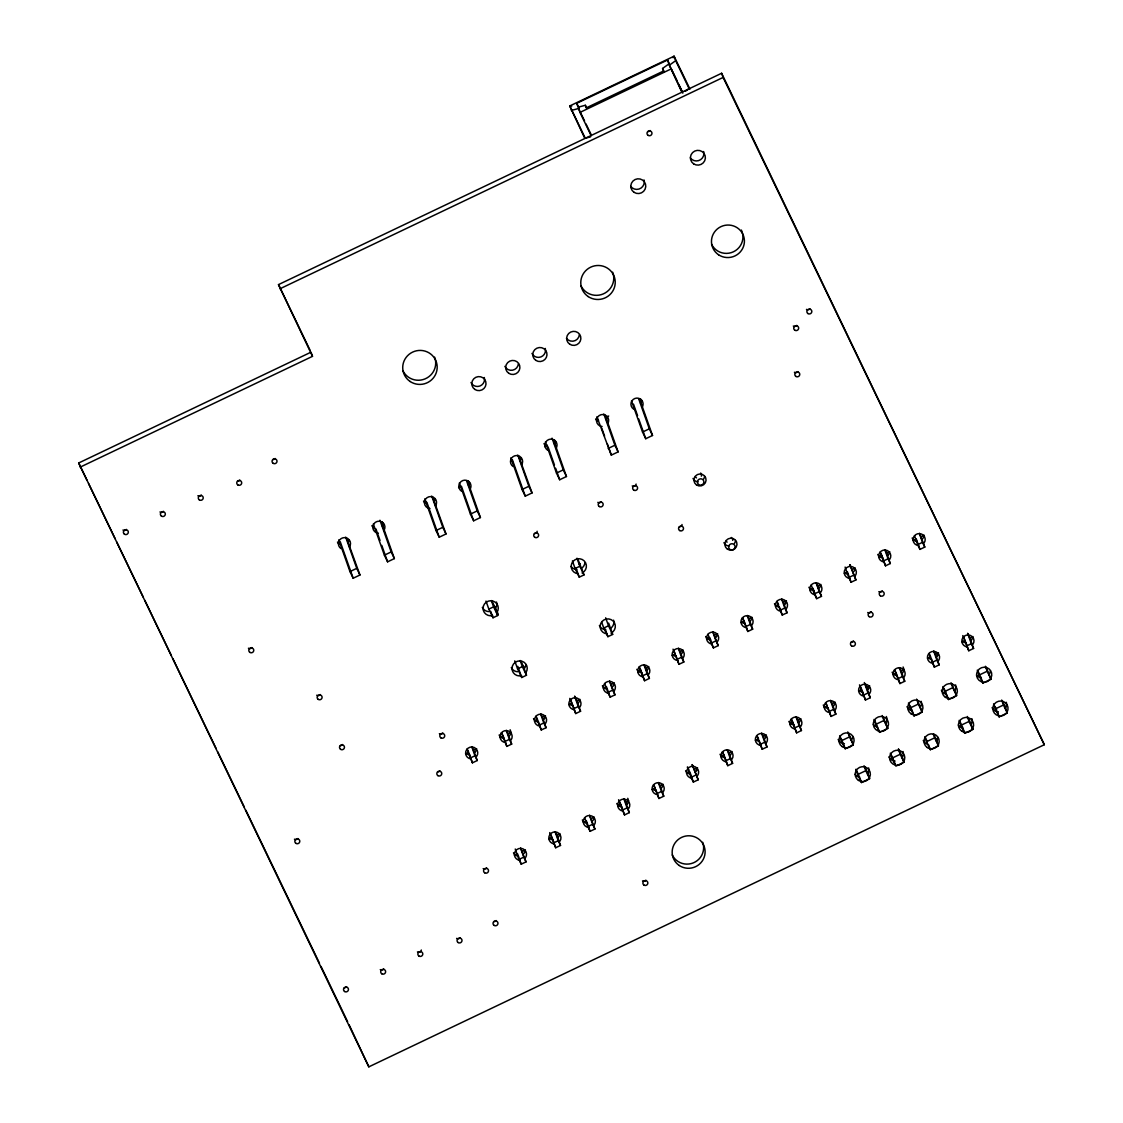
<?xml version="1.0" encoding="UTF-8"?>
<svg xmlns="http://www.w3.org/2000/svg" width="1123" height="1123" viewBox="0 0 1123 1123"><rect width="100%" height="100%" fill="white"/><g stroke="black" fill="none" stroke-linecap="round" stroke-linejoin="round"><path stroke-width="1.5" d="M673.112 57.778L674.039 56.15L689.957 89.138M585.35 105.281L586.276 107.878L663.511 71.044L662.584 68.447L668.901 63.913L667.525 59.996L576.731 103.302L578.106 107.204L585.35 105.281L586.852 108.412M681.956 92.395L669.364 65.204L675.681 60.67L674.095 56.192L569.754 105.955L584.788 138.368L590.572 136.824M685.339 91.328L689.129 88.605L675.681 60.67M591.161 135.686L579.959 112.412L670.754 69.121M312.489 356.342L278.49 284.61L721.626 73.262L1044.32 744.717L368.835 1066.85L78.68 462.985L311.015 352.173L312.489 356.342L80.154 467.14M279.964 288.779L723.114 77.431L721.626 73.262M458.605 487.607L461.413 486.259L473.639 520.791L480.419 517.549L467.505 481.107M544.641 446.575L547.462 445.227M596.889 416.773L611.319 455.124L618.099 451.895L605.873 417.377L608.694 416.029M346.446 537.819L359.95 575.004L353.169 578.233L349.969 571.593L356.749 568.35L345.687 537.117M381.455 522.139L394.37 558.594L387.589 561.823L384.389 555.169L391.169 551.94L379.939 520.244M432.495 496.787L445.999 533.972L439.219 537.201L436.019 530.547L442.799 527.319L431.737 496.085M473.639 520.791L470.439 514.137L477.219 510.909L466.55 480.784M518.545 455.756L532.049 492.927L525.269 496.169L522.069 489.516L528.849 486.287L517.787 455.054M553.555 440.062L566.469 476.517L559.689 479.746L556.489 473.092L563.269 469.863L552.039 438.167M608.119 448.47L614.899 445.241L603.837 414.008M639.605 399.03L652.519 435.485L645.739 438.714L642.538 432.06L649.319 428.832L638.65 398.721M494.513 606.392L497.742 615.502L492.997 617.762L488.842 609.115L493.573 606.855L491.425 600.777M577.938 559.324L584.002 574.906L579.257 577.166L575.102 568.519L579.847 566.259L576.997 558.215M523.262 666.121L526.49 675.232L521.746 677.506L517.577 668.859L522.321 666.585L520.174 660.506M608.245 623.265A5.559 1.011 -25.7 0 1 608.708 623.265L612.653 634.425L607.908 636.685L603.753 628.038L608.498 625.778L605.676 617.804M465.652 753.884L468.74 752.41L467.224 749.252M466.986 749.153L472.432 762.826L477.247 760.524L473.569 750.108L476.657 748.634M500.072 737.46L503.16 735.986L501.644 732.842M501.405 732.743L506.852 746.402L511.667 744.1L507.989 733.698L511.077 732.224M534.492 721.05L537.58 719.576L536.064 716.418M535.825 716.334L541.272 729.992L546.087 727.69L542.409 717.274L545.497 715.8M568.954 704.612L572.042 703.138L570.526 699.98M569.768 698.408L575.734 713.554L580.563 711.252L576.871 700.836L579.959 699.362M603.374 688.202L606.462 686.729L610.154 697.144L614.983 694.842L609.775 681.268M611.291 684.426L614.379 682.952M637.794 671.779L640.882 670.305L639.366 667.16M639.127 667.062L644.574 680.72L649.403 678.418L645.711 668.017L648.799 666.543M672.214 655.369L675.302 653.895L673.786 650.736M673.028 649.164L678.994 664.311L683.809 662.009L680.131 651.593L683.219 650.119M706.634 638.959L709.722 637.485L713.414 647.901L718.229 645.599L713.021 632.024M714.551 635.183L717.639 633.709M741.054 622.535L744.142 621.061L742.626 617.917M742.387 617.818L747.834 631.477L752.649 629.175L748.971 618.773L752.059 617.299M775.474 606.125L778.562 604.651L777.046 601.493M776.807 601.409L782.254 615.067L787.069 612.765L783.391 602.349L786.479 600.875M809.894 589.715L812.982 588.241L816.674 598.657L821.489 596.355L816.281 582.781M817.811 585.939L820.899 584.465M844.314 573.292L847.402 571.818L851.094 582.233L855.908 579.931L849.943 564.785L855.908 579.931M852.231 569.515L855.319 568.041M878.733 556.882L881.822 555.408L880.306 552.249M880.067 552.165L885.514 565.824L890.328 563.521L886.637 553.106L889.739 551.632M913.196 540.444L916.284 538.97L919.976 549.386L924.79 547.083L919.583 533.509M921.113 536.668L924.201 535.194M470.144 758.081L474.973 755.779L471.814 746.865M504.564 741.671L509.393 739.369L506.234 730.441M538.984 725.261L543.813 722.959L540.654 714.031M573.46 708.824L578.275 706.521L574.597 696.106L576.871 700.836M610.154 697.144L607.88 692.4L612.695 690.112L609.536 681.184M642.286 675.99L647.115 673.688L643.956 664.76M676.706 659.58L681.535 657.278L678.376 648.35M713.414 647.901L711.126 643.156L715.955 640.854L712.796 631.94M745.546 626.746L750.375 624.444L747.216 615.516M779.966 610.336L784.795 608.034L781.636 599.106M816.674 598.657L814.386 593.913L819.214 591.61L816.056 582.683M851.094 582.233L848.806 577.503L853.634 575.201M883.225 561.093L888.054 558.791L884.896 549.863M919.976 549.386L917.688 544.655L922.516 542.353L919.358 533.425M514.446 855.235L517.535 853.761L521.226 864.177L526.041 861.874L520.833 848.314M522.363 851.459L525.452 849.985M548.908 838.797L551.997 837.323L550.481 834.178M549.723 832.592L555.688 847.739L560.517 845.437L556.826 835.035L559.914 833.561M583.328 822.387L586.417 820.913L590.108 831.329L594.923 829.027L589.715 815.452M591.245 818.611L594.334 817.137M617.748 805.977L620.837 804.503L619.32 801.345M618.562 799.758L624.528 814.919L629.343 812.617L625.665 802.201L628.754 800.727M652.168 789.553L655.256 788.079L653.74 784.921M653.502 784.837L658.948 798.495L663.763 796.193L660.085 785.777L663.174 784.303M686.588 773.143L689.676 771.669L693.368 782.085L698.183 779.783L692.217 764.637L698.183 779.783M694.505 769.367L697.594 767.893M721.008 756.734L724.096 755.26L722.58 752.101M722.342 752.003L727.788 765.675L732.603 763.373L728.925 752.957L732.014 751.484M755.428 740.31L758.516 738.836L757 735.677M756.762 735.593L762.208 749.252L767.023 746.949L763.345 736.534L766.433 735.06M789.848 723.9L792.936 722.426L791.42 719.267M791.182 719.183L796.628 732.842L801.443 730.54L797.751 720.124L800.853 718.65M824.268 707.49L827.356 706.016L825.84 702.858M825.602 702.759L831.048 716.432L835.863 714.13L832.171 703.714L835.273 702.24M858.688 691.066L861.776 689.592L860.246 686.434M859.488 684.862L865.454 700.008L870.283 697.706L866.591 687.29L869.679 685.816M893.15 674.628L896.238 673.154L894.722 669.996M894.484 669.912L899.93 683.57L904.745 681.268L901.067 670.852L904.155 669.378M927.57 658.218L930.658 656.744L929.142 653.586M928.903 653.502L934.35 667.16L939.165 664.858L935.487 654.442L938.575 652.968M961.99 641.809L965.078 640.335L963.562 637.176M962.79 635.59L968.77 650.75L973.585 648.448L969.907 638.032L972.995 636.559M521.226 864.177L518.938 859.446L523.767 857.144L520.609 848.216M553.4 843.008L558.229 840.706L555.071 831.778M590.108 831.329L587.82 826.598L592.649 824.296L589.491 815.368M622.24 810.174L627.069 807.872L623.911 798.944M656.66 793.764L661.489 791.462L658.331 782.534M693.368 782.085L691.08 777.355L695.909 775.052M725.5 760.931L730.329 758.629L727.171 749.701M759.92 744.521L764.749 742.219L761.591 733.291M794.34 728.111L799.169 725.809L796.01 716.881M828.76 711.687L833.589 709.385L830.43 700.457M863.18 695.277L868.009 692.975L864.85 684.047M897.642 678.839L902.471 676.537L899.312 667.609M932.062 662.43L936.891 660.127L933.732 651.2M966.482 646.006L971.311 643.704L967.619 633.288L969.907 638.032M848.455 732.94L853.354 744.886L845.226 748.76L841.38 740.773L849.507 736.899L847.753 731.943M882.875 716.53L887.774 728.462L879.646 732.336L875.8 724.363L883.927 720.489L882.173 715.519M917.294 700.12L922.194 712.052L914.066 715.927L910.22 707.953L918.347 704.065L916.593 699.11M951.714 683.696L956.614 695.628L948.486 699.517L944.64 691.529L952.767 687.655L951.013 682.7M986.12 667.287L991.033 679.218L982.906 683.093L979.059 675.12L987.187 671.245L985.433 666.276M867.279 772.048L869.623 778.66L861.481 782.549L857.649 774.561L865.777 770.687L864.022 765.718M901.699 755.639L904.043 762.25L895.901 766.125L892.069 758.151L900.197 754.277L898.442 749.308M936.119 739.229L938.449 745.84L930.321 749.715L926.489 741.727L934.617 737.853L933.438 734.554M970.539 722.805L972.869 729.417L964.741 733.305L960.909 725.318L969.037 721.443L967.282 716.474M1004.959 706.395L1007.289 713.007L999.161 716.881L995.315 708.908L1003.457 705.019L1001.702 700.064M571.34 110.433L578.57 108.51L584.55 120.919M571.733 106.123L569.754 105.955L584.858 137.343M723.114 77.431L1044.32 744.717M1002.39 701.075L1005.085 706.676M987.187 671.245L991.033 679.218M1003.457 705.019L1007.289 713.007M922.516 542.353L924.79 547.083M971.311 643.704L973.585 648.448M977.993 671.161L979.916 675.148M994.894 706.283L996.817 710.269M667.525 59.996L669.027 63.127M671.161 68.601L677.197 81.123M678.699 84.253L682.461 92.072M669.364 65.204L682.812 93.139M662.584 68.447L664.1 71.577M967.97 717.485L970.665 723.086M952.767 687.655L956.614 695.628M969.037 721.443L972.869 729.417M885.121 549.947L886.637 553.106M933.957 651.284L935.487 654.442M888.054 558.791L890.328 563.521M936.891 660.127L939.165 664.858M944.218 688.904L946.142 692.905M959.842 721.359L961.765 725.36M933.55 733.909L936.245 739.495M918.347 704.065L922.194 712.052M934.617 737.853L938.449 745.84M899.537 667.708L901.067 670.852M902.471 676.537L904.745 681.268M909.798 705.328L911.076 707.981M925.422 737.783L927.345 741.77M898.498 748.985L901.825 755.919M883.927 720.489L887.774 728.462M900.197 754.277L904.043 762.25M864.317 682.559L866.591 687.29M819.214 591.61L821.489 596.355M868.009 692.975L870.283 697.706M874.733 720.405L879.646 732.336M891.648 755.526L895.326 764.468M576.731 103.302L578.991 107.99M586.038 124.021L591.274 134.886M864.71 766.728L867.405 772.329M849.507 736.899L853.354 744.886M865.777 770.687L869.623 778.66M781.861 599.191L783.391 602.349M830.655 700.555L832.171 703.714M784.795 608.034L787.069 612.765M833.589 709.385L835.863 714.13M840.959 738.148L845.226 748.76M855.937 769.283L858.505 774.603M747.441 615.615L748.971 618.773M796.235 716.965L797.751 720.124M750.375 624.444L752.649 629.175M799.169 725.809L801.443 730.54M649.319 428.832L652.519 435.485M761.815 733.389L763.345 736.534M715.955 640.854L718.229 645.599M764.749 742.219L767.023 746.949M604.595 414.71L605.873 417.377M614.899 445.241L618.099 451.895M678.601 648.434L680.131 651.593M727.395 749.799L728.925 752.957M681.535 657.278L683.809 662.009M730.329 758.629L732.603 763.373M563.269 469.863L566.469 476.517M644.195 664.858L645.711 668.017M647.115 673.688L649.403 678.418M688.918 770.097L687.402 766.939L691.08 777.355M579.847 566.259L584.002 574.906M608.498 625.778L612.653 634.425M528.849 486.287L532.049 492.927M658.555 782.633L660.085 785.777M612.695 690.112L614.983 694.842M661.489 791.462L663.763 796.193M624.135 799.043L625.665 802.201M578.275 706.521L580.563 711.252M627.069 807.872L629.343 812.617M477.219 510.909L480.419 517.549M491.72 600.552L498.317 614.281M520.932 661.25L523.865 667.343M493.573 606.855L497.742 615.502M522.321 666.585L526.49 675.232M540.879 714.116L542.409 717.274M592.649 824.296L594.923 829.027M543.813 722.959L546.087 727.69M442.799 527.319L445.999 533.972M506.459 730.54L507.989 733.698M555.309 831.876L556.826 835.035M558.229 840.706L560.517 845.437M509.393 739.369L511.667 744.1M278.49 284.61L310.257 350.615M391.169 551.94L394.37 558.594M472.039 746.949L473.569 750.108M474.973 755.779L477.247 760.524M523.767 857.144L526.041 861.874M356.749 568.35L359.95 575.004M78.68 462.985L87.032 480.335M88.563 483.494L115.15 538.731M116.666 541.89L143.253 597.127M144.769 600.286L171.37 655.509M172.886 658.668L216.192 748.634M217.708 751.778L244.295 807.016M245.811 810.174L319.508 963.253M321.024 966.412L347.611 1021.649M349.127 1024.808L368.835 1066.85M997.406 711.926L999.161 716.881M993.56 703.939L995.315 708.908M980.561 676.481L982.906 683.093M977.305 670.15L979.059 675.12M965.598 641.823L968.77 650.75M914.529 535.727L917.688 544.655M962.397 726.679L964.741 733.305M959.14 720.362L960.909 725.318M946.717 694.547L948.486 699.517M942.885 686.574L944.64 691.529M931.178 658.232L934.35 667.16M881.822 555.408L885.514 565.824M928.567 744.76L930.321 749.715M924.72 736.772L926.489 741.727M911.722 709.315L914.066 715.927M908.465 702.984L910.22 707.953M896.238 673.154L899.93 683.57M845.114 567.087L848.806 577.503M890.3 753.182L892.069 758.151M874.045 719.408L875.8 724.363M862.296 691.08L865.454 700.008M811.227 584.985L814.386 593.913M859.151 775.923L861.481 782.549M855.894 769.606L857.649 774.561M839.625 735.818L841.38 740.773M827.876 707.504L831.048 716.432M779.615 607.627L782.254 615.067M578.57 108.51L579.959 112.412M792.936 722.426L796.628 732.842M744.142 621.061L747.834 631.477M759.036 740.324L762.208 749.252M633.512 404.196L637.583 415.692M638.748 418.991L645.739 438.714M631.477 400.827L642.538 432.06M707.967 634.228L711.126 643.156M724.096 755.26L727.788 765.675M601.774 428.186L604.581 436.103M607.389 444.034L611.319 455.124M675.835 655.383L678.994 664.311M640.882 670.305L644.574 680.72M548.052 446.87L554.453 464.95M555.618 468.235L559.689 479.746M545.427 441.858L556.489 473.092M605.227 629.077L607.908 636.685M601.605 621.96L603.753 628.038M655.79 789.567L658.948 798.495M576.029 568.041L579.257 577.166M572.407 560.924L575.102 568.519M604.707 683.472L607.88 692.4M512.369 459.714L525.269 496.169M510.839 457.819L522.069 489.516M620.837 804.503L624.528 814.919M572.576 704.626L575.734 713.554M584.662 817.67L587.82 826.598M459.377 482.904L470.439 514.137M538.114 721.064L541.272 729.992M517.801 666.346L521.746 677.506M514.755 660.886L517.577 668.859M490.723 611.333L492.997 617.762M485.992 601.086L488.842 609.115M552.53 838.811L555.688 847.739M426.88 502.332L439.219 537.201M424.803 498.851L436.019 530.547M503.16 735.986L506.852 746.402M515.246 849.03L518.938 859.446M469.274 753.898L472.432 762.826M375.952 528.947L380.023 540.458M381.778 545.385L387.589 561.823M373.327 523.936L384.389 555.169M340.269 541.791L353.169 578.233M338.753 539.882L349.969 571.593M521.142 457.805A6.092 5.994 -19.5 0 1 520.075 460.739M513.085 466.508A6.092 5.994 -19.5 0 1 511.541 458.17A6.092 5.994 -19.5 0 1 520.005 456.57A6.092 5.994 -19.5 0 1 521.549 464.908M578.177 573.741A7.622 7.496 -19.5 0 1 571.874 563.184A7.622 7.496 -19.5 0 1 584.157 560.854A7.622 7.496 -19.5 0 1 582.051 572.997M584.915 562.609A7.622 7.496 -19.5 0 1 581.714 568.168M576.689 569.572A7.622 7.496 -19.5 0 1 571.102 566.469M492.702 615.488A7.622 7.496 -19.5 0 1 483.058 608.175A7.622 7.496 -19.5 0 1 493.025 601.1A7.622 7.496 -19.5 0 1 496.928 612.484M496.534 602.026A7.622 7.496 -19.5 0 1 495.454 608.315M488.575 611.6A7.622 7.496 -19.5 0 1 482.314 607.389M607.122 633.891A7.622 7.496 -19.5 0 1 600.833 623.335A7.622 7.496 -19.5 0 1 613.102 621.005A7.622 7.496 -19.5 0 1 610.996 633.147M613.621 620.163A7.622 7.496 -19.5 0 1 610.659 628.319M605.648 629.722A7.622 7.496 -19.5 0 1 599.387 625.511M521.648 675.639A7.622 7.496 -19.5 0 1 512.018 668.325A7.622 7.496 -19.5 0 1 521.984 661.25A7.622 7.496 -19.5 0 1 525.887 672.635M525.746 664.788A7.622 7.496 -19.5 0 1 524.413 668.466M517.535 671.751A7.622 7.496 -19.5 0 1 511.274 667.539M735.495 540.458A6.092 5.994 -19.5 0 1 734.428 543.392M728.925 546.017A6.092 5.994 -19.5 0 1 723.928 542.648M704.584 476.25A6.092 5.994 -19.5 0 1 703.517 479.184M698.015 481.809A6.092 5.994 -19.5 0 1 693.017 478.44M378.367 533.186A6.092 5.994 -19.5 0 1 372.99 525.732A6.092 5.994 -19.5 0 1 381.413 521.718A6.092 5.994 -19.5 0 1 383.869 530.561M383.462 523.458A6.092 5.994 -19.5 0 1 382.396 526.392M373.931 528.007A6.092 5.994 -19.5 0 1 371.895 525.662M340.985 548.586A6.092 5.994 -19.5 0 1 339.441 540.247A6.092 5.994 -19.5 0 1 347.919 538.647A6.092 5.994 -19.5 0 1 349.45 546.985M349.042 539.882A6.092 5.994 -19.5 0 1 347.976 542.816M339.511 544.416A6.092 5.994 -19.5 0 1 337.476 542.072M633.554 409.067A6.092 5.994 -19.5 0 1 632.01 400.729A6.092 5.994 -19.5 0 1 640.475 399.114A6.092 5.994 -19.5 0 1 642.019 407.452M641.598 400.349A6.092 5.994 -19.5 0 1 640.545 403.283M983.551 682.208A7.622 7.496 -19.5 0 1 977.684 670.88A7.622 7.496 -19.5 0 1 990.64 670.684A7.622 7.496 -19.5 0 1 984.871 682.194M990.289 671.091A7.622 7.496 -19.5 0 1 988.956 674.769M980.786 677.843A7.622 7.496 -19.5 0 1 976.477 674.951M998.515 715.8A7.622 7.496 -19.5 0 1 994.445 703.953A7.622 7.496 -19.5 0 1 1007.12 704.837A7.622 7.496 -19.5 0 1 1001.126 715.983M1006.306 702.268A7.622 7.496 -19.5 0 1 1005.225 708.557M998.347 711.842A7.622 7.496 -19.5 0 1 992.086 707.63M519.963 860.33A6.092 5.994 -19.5 0 1 514.587 852.876A6.092 5.994 -19.5 0 1 523.009 848.862A6.092 5.994 -19.5 0 1 525.466 857.705M525.059 850.602A6.092 5.994 -19.5 0 1 523.992 853.536M518.489 856.161A6.092 5.994 -19.5 0 1 513.492 852.792M554.383 843.92A6.092 5.994 -19.5 0 1 549.007 836.467A6.092 5.994 -19.5 0 1 557.429 832.438A6.092 5.994 -19.5 0 1 559.886 841.295M559.479 834.192A6.092 5.994 -19.5 0 1 558.412 837.126M552.909 839.751A6.092 5.994 -19.5 0 1 549.947 838.727M588.803 827.497A6.092 5.994 -19.5 0 1 583.427 820.043A6.092 5.994 -19.5 0 1 591.849 816.028A6.092 5.994 -19.5 0 1 594.306 824.872M593.899 817.769A6.092 5.994 -19.5 0 1 592.832 820.702M587.329 823.327A6.092 5.994 -19.5 0 1 582.332 819.972M623.223 811.087A6.092 5.994 -19.5 0 1 617.847 803.633A6.092 5.994 -19.5 0 1 626.269 799.618A6.092 5.994 -19.5 0 1 628.726 808.462M627.757 798.313A6.092 5.994 -19.5 0 1 627.252 804.293M621.749 806.918A6.092 5.994 -19.5 0 1 616.752 803.549M657.643 794.663A6.092 5.994 -19.5 0 1 652.266 787.223A6.092 5.994 -19.5 0 1 660.689 783.194A6.092 5.994 -19.5 0 1 663.146 792.052M662.738 784.949A6.092 5.994 -19.5 0 1 661.672 787.883M656.169 790.508A6.092 5.994 -19.5 0 1 653.207 789.483M692.063 778.253A6.092 5.994 -19.5 0 1 686.686 770.799A6.092 5.994 -19.5 0 1 695.109 766.784A6.092 5.994 -19.5 0 1 697.565 775.628M697.158 768.525A6.092 5.994 -19.5 0 1 696.092 771.459M690.589 774.084A6.092 5.994 -19.5 0 1 685.591 770.729M726.483 761.843A6.092 5.994 -19.5 0 1 721.092 754.389A6.092 5.994 -19.5 0 1 729.529 750.375A6.092 5.994 -19.5 0 1 731.985 759.218M731.578 752.115A6.092 5.994 -19.5 0 1 730.511 755.049M725.009 757.674A6.092 5.994 -19.5 0 1 720.011 754.305M760.903 745.419A6.092 5.994 -19.5 0 1 755.512 737.979A6.092 5.994 -19.5 0 1 763.949 733.951A6.092 5.994 -19.5 0 1 766.405 742.808M765.998 735.705A6.092 5.994 -19.5 0 1 764.931 738.639M759.429 741.264A6.092 5.994 -19.5 0 1 756.467 740.239M795.323 729.009A6.092 5.994 -19.5 0 1 789.932 721.556A6.092 5.994 -19.5 0 1 798.369 717.541A6.092 5.994 -19.5 0 1 800.825 726.384M800.418 719.282A6.092 5.994 -19.5 0 1 799.351 722.215M793.849 724.84A6.092 5.994 -19.5 0 1 788.851 721.485M829.743 712.6A6.092 5.994 -19.5 0 1 824.352 705.146A6.092 5.994 -19.5 0 1 832.789 701.131A6.092 5.994 -19.5 0 1 835.245 709.975M602.096 426.487A6.092 5.994 -19.5 0 1 596.706 419.047A6.092 5.994 -19.5 0 1 605.143 415.019A6.092 5.994 -19.5 0 1 607.599 423.862M607.178 416.759A6.092 5.994 -19.5 0 1 606.125 419.707M597.661 421.307A6.092 5.994 -19.5 0 1 595.611 418.963M852.61 736.744A7.622 7.496 -19.5 0 1 851.29 740.422M844.398 743.707A7.622 7.496 -19.5 0 1 838.137 739.495M868.626 767.921A7.622 7.496 -19.5 0 1 867.546 774.21M859.376 777.284A7.622 7.496 -19.5 0 1 855.066 774.393M880.292 731.452A7.622 7.496 -19.5 0 1 874.424 720.124A7.622 7.496 -19.5 0 1 887.381 719.927A7.622 7.496 -19.5 0 1 881.611 731.438M886.328 716.516A7.622 7.496 -19.5 0 1 885.696 724.012M877.526 727.086A7.622 7.496 -19.5 0 1 873.217 724.195M895.27 765.044A7.622 7.496 -19.5 0 1 891.465 752.859A7.622 7.496 -19.5 0 1 904.24 754.867A7.622 7.496 -19.5 0 1 896.561 765.24M903.046 751.512A7.622 7.496 -19.5 0 1 901.966 757.8M895.087 761.085A7.622 7.496 -19.5 0 1 888.826 756.874M921.211 701.314A7.622 7.496 -19.5 0 1 920.116 707.588M911.946 710.677A7.622 7.496 -19.5 0 1 906.977 706.662M937.719 737.713A7.622 7.496 -19.5 0 1 936.385 741.377M928.202 744.465A7.622 7.496 -19.5 0 1 923.246 740.45M955.617 684.904A7.622 7.496 -19.5 0 1 954.536 691.178M946.366 694.267A7.622 7.496 -19.5 0 1 941.397 690.252M971.886 718.678A7.622 7.496 -19.5 0 1 970.805 724.967M962.622 728.041A7.622 7.496 -19.5 0 1 958.326 725.149M547.505 450.098A6.092 5.994 -19.5 0 1 545.96 441.76A6.092 5.994 -19.5 0 1 554.425 440.146A6.092 5.994 -19.5 0 1 555.969 448.484M555.548 441.381A6.092 5.994 -19.5 0 1 554.495 444.329M546.031 445.929A6.092 5.994 -19.5 0 1 543.995 443.585M849.788 578.401A6.092 5.994 -19.5 0 1 844.398 570.961A6.092 5.994 -19.5 0 1 852.834 566.933A6.092 5.994 -19.5 0 1 855.291 575.79M854.884 568.687A6.092 5.994 -19.5 0 1 853.817 571.621M848.314 574.246A6.092 5.994 -19.5 0 1 845.352 573.221M815.368 594.825A6.092 5.994 -19.5 0 1 809.978 587.371A6.092 5.994 -19.5 0 1 818.414 583.356A6.092 5.994 -19.5 0 1 820.871 592.2M820.464 585.097A6.092 5.994 -19.5 0 1 819.397 588.031M813.894 590.656A6.092 5.994 -19.5 0 1 808.897 587.287M780.948 611.235A6.092 5.994 -19.5 0 1 775.572 603.781A6.092 5.994 -19.5 0 1 783.994 599.766A6.092 5.994 -19.5 0 1 786.451 608.61M786.044 601.507A6.092 5.994 -19.5 0 1 784.977 604.441M779.474 607.066A6.092 5.994 -19.5 0 1 774.477 603.711M746.528 627.659A6.092 5.994 -19.5 0 1 741.152 620.205A6.092 5.994 -19.5 0 1 749.574 616.176A6.092 5.994 -19.5 0 1 752.031 625.034M751.624 617.931A6.092 5.994 -19.5 0 1 750.557 620.865M745.054 623.49A6.092 5.994 -19.5 0 1 742.092 622.465M126.422 529.382A2.485 2.428 -19.5 0 1 122.968 530.028M797.849 371.601A2.485 2.428 -19.5 0 1 794.41 372.246M809.908 308.741A2.485 2.428 -19.5 0 1 806.468 309.387M796.754 325.375A2.485 2.428 -19.5 0 1 793.315 326.035M741.362 230.033A16.522 16.241 -19.5 0 1 733.501 251.763A16.522 16.241 -19.5 0 1 711.561 244.238M702.703 842.278A16.522 16.241 -19.5 0 1 693.438 862.829A16.522 16.241 -19.5 0 1 672.256 854.968M644.026 179.961A7.51 7.384 -19.5 0 1 630.677 186.334M703.658 151.535A7.51 7.384 -19.5 0 1 690.308 157.894M239.803 480.083A2.485 2.428 -19.5 0 1 237.557 481.149M460.093 937.719A2.485 2.428 -19.5 0 1 456.654 938.365M645.936 880.235A2.485 2.428 -19.5 0 1 642.496 880.895M342.543 744.521A2.485 2.428 -19.5 0 1 340.311 745.588M682.026 524.525A2.485 2.428 -19.5 0 1 679.359 526.785M650.049 130.507A2.485 2.428 -19.5 0 1 647.817 131.573M442.827 733.038A2.485 2.428 -19.5 0 1 439.374 733.684M346.544 986.682A2.485 2.428 -19.5 0 1 344.312 987.749M320.181 694.533A2.485 2.428 -19.5 0 1 316.742 695.193M251.847 647.55A2.485 2.428 -19.5 0 1 248.408 648.21M275.093 458.479A2.485 2.428 -19.5 0 1 272.861 459.546M496.071 920.551A2.485 2.428 -19.5 0 1 493.825 921.618M601.254 501.686A2.485 2.428 -19.5 0 1 597.815 502.346M537.145 531.277A2.485 2.428 -19.5 0 1 534.478 533.537M636.109 484.083A2.485 2.428 -19.5 0 1 632.235 485.936M163.425 511.302A2.485 2.428 -19.5 0 1 159.971 511.962M383.715 968.952A2.485 2.428 -19.5 0 1 380.276 969.612M853.494 641.051A2.485 2.428 -19.5 0 1 851.248 642.117M486.61 867.953A2.485 2.428 -19.5 0 1 483.171 868.612M297.876 838.516A2.485 2.428 -19.5 0 1 294.437 839.176M439.851 770.813A2.485 2.428 -19.5 0 1 437.605 771.88M871.167 611.838A2.485 2.428 -19.5 0 1 867.728 612.498M201.326 495.103A2.485 2.428 -19.5 0 1 197.873 495.748M421.322 950.03A2.485 2.428 -19.5 0 1 417.447 951.883M882.285 590.965A2.485 2.428 -19.5 0 1 878.846 591.624M435.092 498.837A6.092 5.994 -19.5 0 1 434.025 501.77M425.561 503.385A6.092 5.994 -19.5 0 1 423.525 501.04M469.498 482.427A6.092 5.994 -19.5 0 1 468.431 485.361M484.294 377.51A7.131 7.005 -19.5 0 1 479.9 386.017A7.131 7.005 -19.5 0 1 470.986 382.522M518.405 363.796A7.131 7.005 -19.5 0 1 504.873 366.365M545.273 348.439A7.131 7.005 -19.5 0 1 540.879 356.932A7.131 7.005 -19.5 0 1 531.965 353.436M579.384 334.71A7.131 7.005 -19.5 0 1 566.469 338.318M434.629 357.142A17.266 16.971 -19.5 0 1 425.168 378.844A17.266 16.971 -19.5 0 1 402.89 370.674M612.681 272.215A17.266 16.971 -19.5 0 1 603.233 293.931A17.266 16.971 -19.5 0 1 580.956 285.761M476.264 749.238A6.092 5.994 -19.5 0 1 475.197 752.185M469.709 754.81A6.092 5.994 -19.5 0 1 466.733 753.786M510.123 729.782A6.092 5.994 -19.5 0 1 509.617 735.762M504.115 738.387A6.092 5.994 -19.5 0 1 499.117 735.018M545.104 716.418A6.092 5.994 -19.5 0 1 544.037 719.352M538.535 721.977A6.092 5.994 -19.5 0 1 533.537 718.608M579.524 699.994A6.092 5.994 -19.5 0 1 578.457 702.942M572.955 705.567A6.092 5.994 -19.5 0 1 569.993 704.542M613.944 683.584A6.092 5.994 -19.5 0 1 612.877 686.518M607.375 689.143A6.092 5.994 -19.5 0 1 602.377 685.774M648.364 667.174A6.092 5.994 -19.5 0 1 647.297 670.108M641.794 672.733A6.092 5.994 -19.5 0 1 636.797 669.364M682.784 650.75A6.092 5.994 -19.5 0 1 681.717 653.698M676.214 656.309A6.092 5.994 -19.5 0 1 673.253 655.299M717.204 634.341A6.092 5.994 -19.5 0 1 716.137 637.274M710.634 639.899A6.092 5.994 -19.5 0 1 705.637 636.53M889.304 552.263A6.092 5.994 -19.5 0 1 888.237 555.197M882.734 557.822A6.092 5.994 -19.5 0 1 877.737 554.467M923.724 535.853A6.092 5.994 -19.5 0 1 922.657 538.787M917.154 541.412A6.092 5.994 -19.5 0 1 912.157 538.043M972.504 637.204A6.092 5.994 -19.5 0 1 971.451 640.152M965.948 642.777A6.092 5.994 -19.5 0 1 962.987 641.752M938.084 653.628A6.092 5.994 -19.5 0 1 937.031 656.562M931.529 659.187A6.092 5.994 -19.5 0 1 928.567 658.176M903.103 666.992A6.092 5.994 -19.5 0 1 902.611 672.972M897.109 675.597A6.092 5.994 -19.5 0 1 892.111 672.242M869.244 686.448A6.092 5.994 -19.5 0 1 868.191 689.396M862.689 692.021A6.092 5.994 -19.5 0 1 859.727 690.996M834.838 702.872A6.092 5.994 -19.5 0 1 833.771 705.806M828.269 708.431A6.092 5.994 -19.5 0 1 823.271 705.062M933.002 663.356A6.092 5.994 -19.5 0 1 927.612 655.902A6.092 5.994 -19.5 0 1 936.049 651.887A6.092 5.994 -19.5 0 1 938.505 660.731M864.163 696.176A6.092 5.994 -19.5 0 1 858.772 688.736A6.092 5.994 -19.5 0 1 867.209 684.707A6.092 5.994 -19.5 0 1 869.665 693.551M898.582 679.766A6.092 5.994 -19.5 0 1 893.192 672.312A6.092 5.994 -19.5 0 1 901.629 668.297A6.092 5.994 -19.5 0 1 904.085 677.141M967.422 646.932A6.092 5.994 -19.5 0 1 962.032 639.492A6.092 5.994 -19.5 0 1 970.469 635.464A6.092 5.994 -19.5 0 1 972.925 644.307M918.628 545.581A6.092 5.994 -19.5 0 1 913.238 538.128A6.092 5.994 -19.5 0 1 921.674 534.113A6.092 5.994 -19.5 0 1 924.131 542.956M884.208 561.991A6.092 5.994 -19.5 0 1 878.818 554.537A6.092 5.994 -19.5 0 1 887.254 550.523A6.092 5.994 -19.5 0 1 889.711 559.366M429.997 508.565A6.092 5.994 -19.5 0 1 424.606 501.111A6.092 5.994 -19.5 0 1 433.043 497.096A6.092 5.994 -19.5 0 1 435.499 505.94M461.441 491.144A6.092 5.994 -19.5 0 1 459.897 482.806A6.092 5.994 -19.5 0 1 468.375 481.191A6.092 5.994 -19.5 0 1 469.905 489.53M471.183 758.966A6.092 5.994 -19.5 0 1 465.792 751.526A6.092 5.994 -19.5 0 1 474.215 747.497A6.092 5.994 -19.5 0 1 476.685 756.341M505.603 742.556A6.092 5.994 -19.5 0 1 500.212 735.102A6.092 5.994 -19.5 0 1 508.635 731.087A6.092 5.994 -19.5 0 1 511.105 739.931M540.023 726.146A6.092 5.994 -19.5 0 1 534.632 718.692A6.092 5.994 -19.5 0 1 543.055 714.677A6.092 5.994 -19.5 0 1 545.511 723.521M574.429 709.722A6.092 5.994 -19.5 0 1 569.052 702.282A6.092 5.994 -19.5 0 1 577.475 698.253A6.092 5.994 -19.5 0 1 579.931 707.097M608.848 693.312A6.092 5.994 -19.5 0 1 603.472 685.858A6.092 5.994 -19.5 0 1 611.895 681.843A6.092 5.994 -19.5 0 1 614.351 690.687M643.268 676.902A6.092 5.994 -19.5 0 1 637.892 669.448A6.092 5.994 -19.5 0 1 646.315 665.42A6.092 5.994 -19.5 0 1 648.771 674.277M677.688 660.478A6.092 5.994 -19.5 0 1 672.312 653.024A6.092 5.994 -19.5 0 1 680.735 649.01A6.092 5.994 -19.5 0 1 683.191 657.853M712.108 644.069A6.092 5.994 -19.5 0 1 706.732 636.615A6.092 5.994 -19.5 0 1 715.154 632.6A6.092 5.994 -19.5 0 1 717.611 641.444M554.453 439.935A24.032 23.611 -19.5 0 1 555.099 442.953M512.495 461.371A24.032 23.611 -19.5 0 1 510.726 458.844M554.172 440.356A24.032 23.611 -19.5 0 1 554.411 443.445M578.822 563.844A5.404 0.983 -25.7 0 1 580.015 563.648M732.421 538.731A3.229 3.172 -19.5 0 1 732.715 540.36M727.044 542.212A3.229 3.172 -19.5 0 1 726.328 540.725M731.34 537.496A3.229 3.172 -19.5 0 1 731.957 538.043M700.654 473.064A3.229 3.172 -19.5 0 1 701.328 476.166M696.499 477.893A3.229 3.172 -19.5 0 1 695.39 476.685M382.353 522.013A24.032 23.611 -19.5 0 1 382.999 525.031M640.503 398.904A24.032 23.611 -19.5 0 1 641.149 401.922M598.545 420.339A24.032 23.611 -19.5 0 1 596.776 417.798M468.403 480.981A24.032 23.611 -19.5 0 1 469.049 483.999M426.445 502.416A24.032 23.611 -19.5 0 1 424.676 499.875M702.114 484.799L701.328 485.094A3.229 3.172 -19.5 0 1 697.523 481.304A3.229 3.172 -19.5 0 1 702.647 479.465A3.229 3.172 -19.5 0 1 702.114 484.799M727.437 549.161A6.092 5.994 -19.5 0 0 736.969 544.627A6.092 5.994 -19.5 0 0 728.294 538.787A6.092 5.994 -19.5 0 0 727.437 549.161M696.527 484.954A6.092 5.994 -19.5 0 0 706.058 480.419A6.092 5.994 -19.5 0 0 697.397 474.58A6.092 5.994 -19.5 0 0 696.527 484.954M842.166 746.598A7.622 7.496 -19.5 0 0 854.084 740.913A7.622 7.496 -19.5 0 0 843.247 733.628A7.622 7.496 -19.5 0 0 842.166 746.598M858.435 780.387A7.622 7.496 -19.5 0 0 870.353 774.702A7.622 7.496 -19.5 0 0 859.516 767.416A7.622 7.496 -19.5 0 0 858.435 780.387M911.006 713.779A7.622 7.496 -19.5 0 0 922.924 708.08A7.622 7.496 -19.5 0 0 912.087 700.794A7.622 7.496 -19.5 0 0 911.006 713.779M927.261 747.553A7.622 7.496 -19.5 0 0 939.193 741.868A7.622 7.496 -19.5 0 0 928.356 734.582A7.622 7.496 -19.5 0 0 927.261 747.553M945.426 697.355A7.622 7.496 -19.5 0 0 957.343 691.67A7.622 7.496 -19.5 0 0 946.507 684.384A7.622 7.496 -19.5 0 0 945.426 697.355M961.681 731.143A7.622 7.496 -19.5 0 0 973.613 725.458A7.622 7.496 -19.5 0 0 962.776 718.159A7.622 7.496 -19.5 0 0 961.681 731.143M124.456 534.197A2.485 2.428 -19.5 0 0 128.317 532.358A2.485 2.428 -19.5 0 0 124.807 529.986A2.485 2.428 -19.5 0 0 124.456 534.197M795.884 376.416A2.485 2.428 -19.5 0 0 799.758 374.577A2.485 2.428 -19.5 0 0 796.235 372.204A2.485 2.428 -19.5 0 0 795.884 376.416M807.942 313.556A2.485 2.428 -19.5 0 0 811.817 311.703A2.485 2.428 -19.5 0 0 808.293 309.344A2.485 2.428 -19.5 0 0 807.942 313.556M794.789 330.19A2.485 2.428 -19.5 0 0 798.664 328.351A2.485 2.428 -19.5 0 0 795.14 325.979A2.485 2.428 -19.5 0 0 794.789 330.19M718.552 254.767A16.522 16.241 -19.5 0 0 744.367 242.456A16.522 16.241 -19.5 0 0 720.896 226.664A16.522 16.241 -19.5 0 0 718.552 254.767M344.579 991.497A2.485 2.428 -19.5 0 0 348.453 989.658A2.485 2.428 -19.5 0 0 344.929 987.285A2.485 2.428 -19.5 0 0 344.579 991.497M440.862 737.853A2.485 2.428 -19.5 0 0 444.722 736.014A2.485 2.428 -19.5 0 0 441.213 733.642A2.485 2.428 -19.5 0 0 440.862 737.853M643.97 885.064A2.485 2.428 -19.5 0 0 647.845 883.211A2.485 2.428 -19.5 0 0 644.321 880.839A2.485 2.428 -19.5 0 0 643.97 885.064M648.083 135.336A2.485 2.428 -19.5 0 0 651.958 133.483A2.485 2.428 -19.5 0 0 648.434 131.11A2.485 2.428 -19.5 0 0 648.083 135.336M679.626 530.533A2.485 2.428 -19.5 0 0 683.5 528.68A2.485 2.428 -19.5 0 0 679.976 526.322A2.485 2.428 -19.5 0 0 679.626 530.533M340.578 749.336A2.485 2.428 -19.5 0 0 344.452 747.497A2.485 2.428 -19.5 0 0 340.929 745.125A2.485 2.428 -19.5 0 0 340.578 749.336M458.128 942.534A2.485 2.428 -19.5 0 0 462.002 940.695A2.485 2.428 -19.5 0 0 458.479 938.323A2.485 2.428 -19.5 0 0 458.128 942.534M237.823 484.911A2.485 2.428 -19.5 0 0 241.698 483.058A2.485 2.428 -19.5 0 0 238.188 480.686A2.485 2.428 -19.5 0 0 237.823 484.911M273.128 463.294A2.485 2.428 -19.5 0 0 277.002 461.441A2.485 2.428 -19.5 0 0 273.479 459.082A2.485 2.428 -19.5 0 0 273.128 463.294M249.882 652.379A2.485 2.428 -19.5 0 0 253.756 650.526A2.485 2.428 -19.5 0 0 250.232 648.153A2.485 2.428 -19.5 0 0 249.882 652.379M494.106 925.38A2.485 2.428 -19.5 0 0 497.966 923.527A2.485 2.428 -19.5 0 0 494.457 921.155A2.485 2.428 -19.5 0 0 494.106 925.38M599.289 506.515A2.485 2.428 -19.5 0 0 603.163 504.662A2.485 2.428 -19.5 0 0 599.64 502.29A2.485 2.428 -19.5 0 0 599.289 506.515M534.759 537.285A2.485 2.428 -19.5 0 0 538.619 535.446A2.485 2.428 -19.5 0 0 535.11 533.074A2.485 2.428 -19.5 0 0 534.759 537.285M869.202 616.653A2.485 2.428 -19.5 0 0 873.076 614.814A2.485 2.428 -19.5 0 0 869.553 612.442A2.485 2.428 -19.5 0 0 869.202 616.653M484.645 872.782A2.485 2.428 -19.5 0 0 488.519 870.929A2.485 2.428 -19.5 0 0 484.996 868.556A2.485 2.428 -19.5 0 0 484.645 872.782M437.886 775.628A2.485 2.428 -19.5 0 0 441.746 773.789A2.485 2.428 -19.5 0 0 438.237 771.417A2.485 2.428 -19.5 0 0 437.886 775.628M418.921 956.038A2.485 2.428 -19.5 0 0 422.795 954.199A2.485 2.428 -19.5 0 0 419.272 951.827A2.485 2.428 -19.5 0 0 418.921 956.038M199.361 499.917A2.485 2.428 -19.5 0 0 203.221 498.065A2.485 2.428 -19.5 0 0 199.712 495.706A2.485 2.428 -19.5 0 0 199.361 499.917M851.529 645.865A2.485 2.428 -19.5 0 0 855.389 644.012A2.485 2.428 -19.5 0 0 851.88 641.654A2.485 2.428 -19.5 0 0 851.529 645.865M295.911 843.345A2.485 2.428 -19.5 0 0 299.785 841.492A2.485 2.428 -19.5 0 0 296.261 839.12A2.485 2.428 -19.5 0 0 295.911 843.345M318.216 699.362A2.485 2.428 -19.5 0 0 322.09 697.509A2.485 2.428 -19.5 0 0 318.567 695.137A2.485 2.428 -19.5 0 0 318.216 699.362M381.75 973.767A2.485 2.428 -19.5 0 0 385.624 971.928A2.485 2.428 -19.5 0 0 382.101 969.556A2.485 2.428 -19.5 0 0 381.75 973.767M161.459 516.131A2.485 2.428 -19.5 0 0 165.32 514.278A2.485 2.428 -19.5 0 0 161.81 511.92A2.485 2.428 -19.5 0 0 161.459 516.131M633.709 490.091A2.485 2.428 -19.5 0 0 637.583 488.252A2.485 2.428 -19.5 0 0 634.06 485.88A2.485 2.428 -19.5 0 0 633.709 490.091M679.247 865.496A16.522 16.241 -19.5 0 0 705.062 853.185A16.522 16.241 -19.5 0 0 681.591 837.393A16.522 16.241 -19.5 0 0 679.247 865.496M634.018 192.3A7.51 7.384 -19.5 0 0 645.753 186.699A7.51 7.384 -19.5 0 0 635.085 179.526A7.51 7.384 -19.5 0 0 634.018 192.3M693.635 163.86A7.51 7.384 -19.5 0 0 705.37 158.259A7.51 7.384 -19.5 0 0 694.702 151.086A7.51 7.384 -19.5 0 0 693.635 163.86M880.32 595.794A2.485 2.428 -19.5 0 0 884.194 593.941A2.485 2.428 -19.5 0 0 880.671 591.568A2.485 2.428 -19.5 0 0 880.32 595.794M474.847 389.428A7.131 7.005 -19.5 0 0 485.992 384.122A7.131 7.005 -19.5 0 0 475.857 377.3A7.131 7.005 -19.5 0 0 474.847 389.428M508.733 373.285A7.131 7.005 -19.5 0 0 519.879 367.965A7.131 7.005 -19.5 0 0 509.744 361.143A7.131 7.005 -19.5 0 0 508.733 373.285M535.825 360.357A7.131 7.005 -19.5 0 0 546.971 355.036A7.131 7.005 -19.5 0 0 536.836 348.214A7.131 7.005 -19.5 0 0 535.825 360.357M569.712 344.2A7.131 7.005 -19.5 0 0 580.858 338.879A7.131 7.005 -19.5 0 0 570.723 332.057A7.131 7.005 -19.5 0 0 569.712 344.2M410.134 381.497A17.266 16.971 -19.5 0 0 437.128 368.625A17.266 16.971 -19.5 0 0 412.59 352.117A17.266 16.971 -19.5 0 0 410.134 381.497M588.199 296.57A17.266 16.971 -19.5 0 0 615.179 283.698A17.266 16.971 -19.5 0 0 590.642 267.19A17.266 16.971 -19.5 0 0 588.199 296.57M730.82 549.905A3.229 3.172 -19.5 0 0 735.074 546.297A3.229 3.172 -19.5 0 0 729.824 544.501A3.229 3.172 -19.5 0 0 730.82 549.905"/></g></svg>
